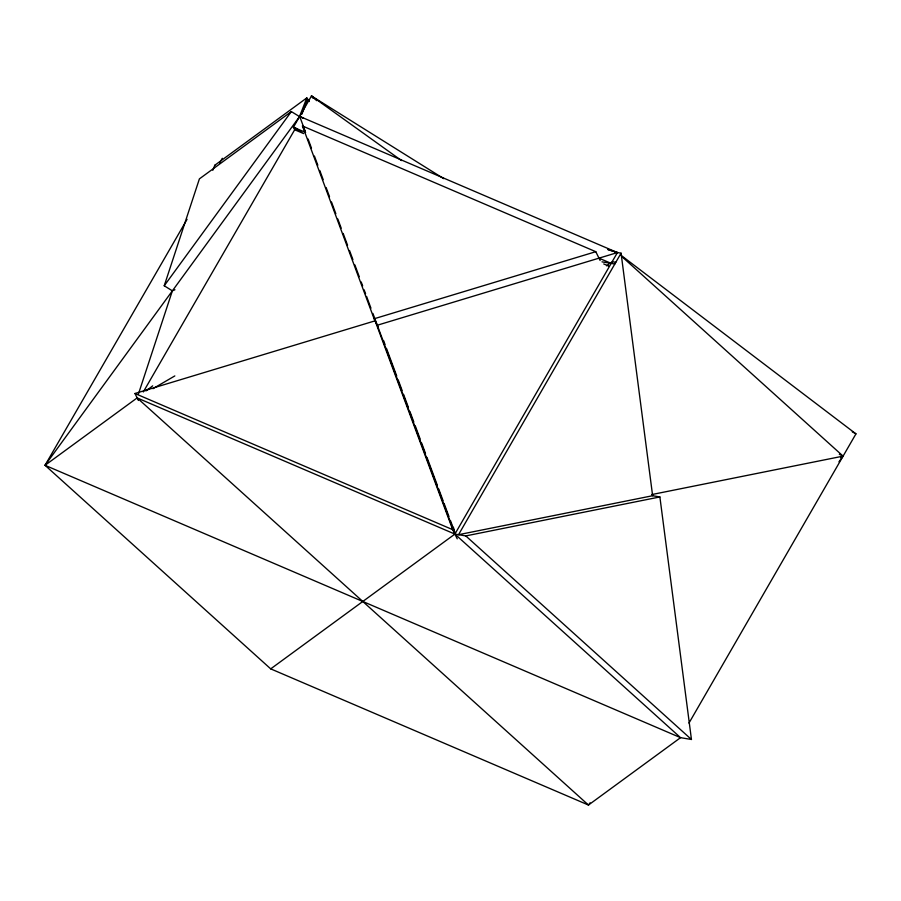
<?xml version="1.0" encoding="UTF-8"?>
<svg xmlns="http://www.w3.org/2000/svg" width="901" height="901" viewBox="0 0 901 901"><rect width="100%" height="100%" fill="white"/><g stroke="black" fill="none" stroke-linecap="round" stroke-linejoin="round"><path stroke-width="1.35" d="M174.952 289.762L172.361 290.843L164.23 285.763L199.403 178.871L291.338 111.589L299.549 116.612M138.45 393.94L172.361 290.843M212.794 170.289L214.81 165.243M299.47 116.668L306.824 97.905L309.291 101.554M301.891 114.19L307.714 99.223M614.921 252.145L621.071 253.181L458.53 534.698L652.628 495.719L659.881 496.947L691.45 739.484L680.548 737.66L588.466 805.043L270.705 668.869L45.05 465.299L187.07 219.315M219.574 163.013L222.31 158.283M305.642 132.447L293.433 127.21L303.626 133.585L294.683 129.755L293.433 127.21L311.476 95.957L443.754 178.657M143.304 391.958L294.683 129.755M270.705 668.869L454.892 534.09L617.433 252.573L299.684 116.387L45.05 465.299L680.548 737.66L454.892 534.09L137.143 397.915L45.05 465.299M688.972 723.086L855.95 433.865L620.789 255.118M164.23 285.763L291.338 111.589M590.121 802.78L588.466 805.043L137.143 397.915M838.955 461.796L843.088 456.131L621.611 256.334M145.928 390.933L148.124 389.187M147.122 390.167L152.674 385.865M214.731 165.3L306.824 97.905M606.542 265.818L608.783 264.173M840.847 457.776L843.088 456.131L839.315 454.295M152.945 388.691L174.828 375.92M595.786 251.694L302.466 125.982L374.106 318.785L595.786 251.694L600.111 260.468M138.394 400.449L134.97 393.5L375.109 320.824L452.719 529.675L457.235 538.843M377.282 325.238L617.433 252.573L608.096 249.397M651.75 494.559L843.088 456.131M372.901 313.435L454.892 534.09L465.783 535.915L659.881 496.947M612.151 261.707L615.788 262.315M601.992 261.842L614.82 263.993M608.006 249.712L617.433 252.573M598.974 258.159L611.182 263.385M603.749 263.948L608.637 266.043M134.97 393.5L452.719 529.675M293.433 127.21L297.251 128.967M303.389 118.403L299.684 116.387L305.18 131.208M852.267 431.816L855.95 433.865M313.03 98.265L311.476 95.957L401.531 160.581M311.476 95.957L316.701 100.664M465.783 535.915L691.45 739.484M302.466 125.982L305.112 131.366M374.106 318.785L378.116 326.939M383.533 340.499L384.997 344.43M386.461 348.372L396.71 375.965M398.174 379.895L402.083 390.403M403.547 394.345L408.423 407.489M409.887 411.43L413.796 421.938M415.26 425.869L420.136 439.012M421.6 442.954L425.509 453.462M426.973 457.404L437.222 484.986M438.686 488.928L443.078 500.742M444.058 503.377L448.935 516.51M450.399 520.451L454.791 532.266M308.086 139.002L311.487 148.181M314.415 156.053L317.828 165.232M319.776 170.48L323.189 179.659M326.117 187.532L329.529 196.711M331.478 201.959L335.859 213.762M337.807 218.999L341.22 228.19M343.168 233.427L347.561 245.23M349.509 250.478L352.922 259.657M354.87 264.905L359.251 276.708M361.2 281.957L362.664 285.887M364.128 289.829L365.592 293.76M366.561 296.384L370.953 308.187M453.406 527.243L454.892 534.09M621.071 253.181L652.628 495.719"/></g></svg>
